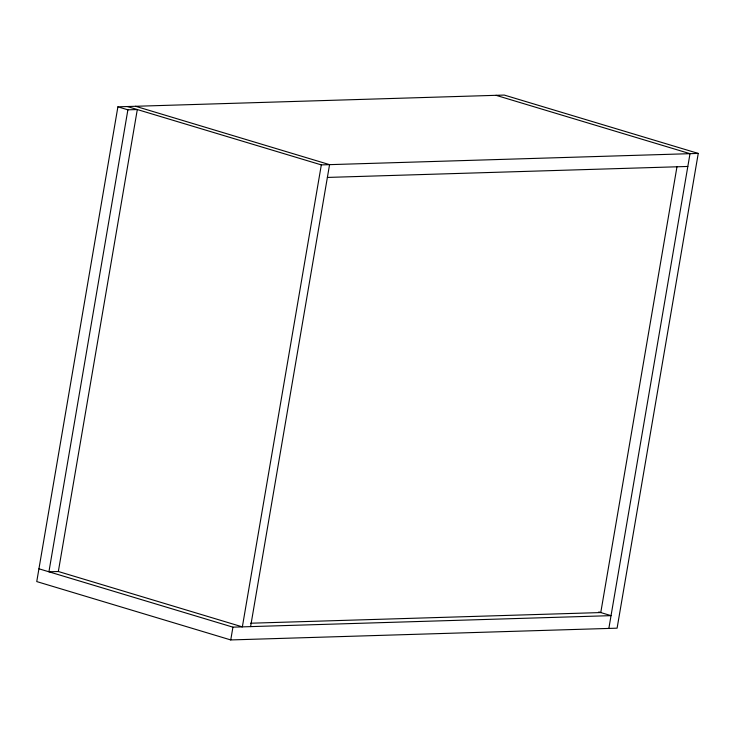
<?xml version="1.0" encoding="UTF-8"?>
<svg xmlns="http://www.w3.org/2000/svg" width="735" height="735" viewBox="0 0 735 735"><rect width="100%" height="100%" fill="white"/><g stroke="black" fill="none" stroke-linecap="round" stroke-linejoin="round"><path stroke-width="1.1" d="M117.903 106.823L36.75 581.578L230.744 639.937L617.097 628.177L698.25 153.422L504.256 95.063L117.903 106.823L127.89 109.827L137.307 109.543L58.341 571.508L48.923 571.793L127.89 109.827M230.744 639.937L232.931 627.157L611.042 615.645L598.768 611.952M698.25 153.422L321.324 164.897L242.357 626.872L58.221 571.472M250.598 626.624L329.565 164.649L135.571 106.281M676.972 166.762L600.771 612.558L250.663 623.216M608.856 628.425L690.009 153.679L496.006 95.311M327.378 177.429L687.822 166.459M127.32 106.538L321.324 164.897M38.937 568.789L232.931 627.157"/></g></svg>
